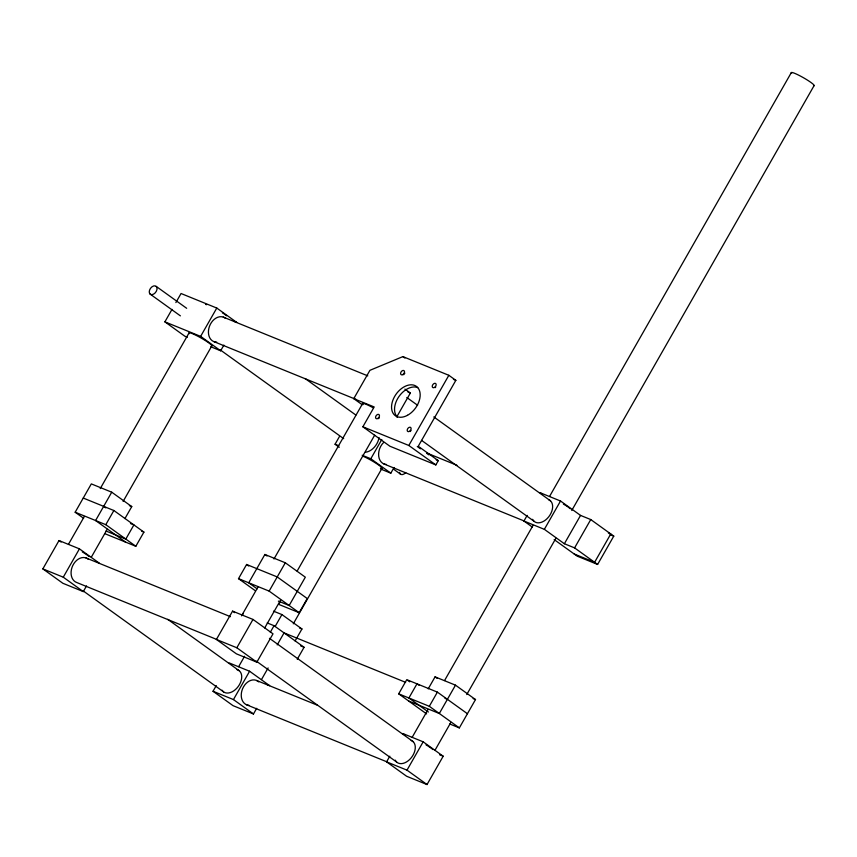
<?xml version="1.0" encoding="UTF-8"?>
<svg xmlns="http://www.w3.org/2000/svg" width="857" height="857" viewBox="0 0 857 857"><rect width="100%" height="100%" fill="white"/><g stroke="black" fill="none" stroke-linecap="round" stroke-linejoin="round"><path stroke-width="1.29" d="M187.372 337.251L184.908 336.244L164.887 321.846L172 309.377M175.878 302.585L181.052 293.512L216.789 308.049L236.8 322.446L234.336 321.439M86.525 585.92L83.29 591.587L62.872 583.285L42.85 568.887L59.004 540.553L79.433 548.855L99.444 563.253M83.6 518.281L75.17 512.218L91.324 483.894L111.742 492.197L131.764 506.594L124.929 518.581M68.453 544.324L84.35 516.46M100.248 488.586L188.99 332.998M42.85 568.887L63.268 577.189L79.433 548.855M111.742 492.197L95.588 520.531L125.615 542.127M164.887 321.846L200.624 336.373L216.789 308.049M75.17 512.218L105.797 524.677L113.874 510.515L143.912 532.111L135.824 546.273L105.197 533.815M91.335 557.168L107.221 529.294M123.119 501.431L211.861 345.842M210.79 346.764L220.645 350.77L223.881 345.114M255.375 590.773L238.514 578.646L246.602 564.484L277.229 576.943L307.256 598.54L299.179 612.701L278.761 604.399L280.003 602.225M216.403 639.461L232.568 611.137L252.986 619.44L273.008 633.837L256.843 662.161L236.425 653.859L216.403 639.461L236.832 647.763L256.843 662.161M278.354 601.111L289.163 605.503L305.328 577.179L285.306 562.781L264.888 554.468L248.723 582.803L257.154 588.866M353.759 398.655L369.924 370.32L402.897 356.608L448.843 375.302L455.849 380.337L418.248 446.261L438.27 460.659L435.838 464.912L389.903 446.229L362.875 426.786L374.188 406.957L353.759 398.655L362.19 404.718M339.286 447.258L335.066 444.226L339.597 436.299M241.535 615.862L258.086 586.841M273.983 558.968L362.725 403.39M242.167 615.422L243.409 613.237M236.832 647.763L252.986 619.44M238.514 578.646L269.141 591.105L285.306 562.781M256.693 708.3L253.468 713.967L233.05 705.665L213.029 691.267L216.253 685.6M238.632 666.703L244.588 656.258M264.706 627.945L280.603 600.071M297.154 571.051L374.648 435.206M270.309 632.23L274.047 625.696L304.074 647.292L297.24 659.279M213.029 691.267L233.447 699.569L249.601 671.245L269.623 685.643L267.223 684.657M275.086 626.563L281.921 614.576L301.943 628.974L295.108 640.961M362.179 455.249L370.802 458.763L381.793 439.491M396.791 416.823L410.364 393.02L404.943 389.121M277.218 644.882L284.053 632.894L405.607 682.333M261.503 679.547L268.123 667.935M293.298 623.81L382.04 468.233M380.969 469.154L390.824 473.16L394.049 467.493M362.875 426.786L408.81 445.469L448.843 375.302M426.604 713.913L398.687 693.838L406.764 679.676L437.391 692.124L467.419 713.72M404.847 735.038L402.747 733.517L423.165 741.819L443.187 756.217L427.022 784.551L406.604 776.249L386.582 761.852L389.817 756.185M428.221 688.846L435.067 676.859L455.485 685.161L475.506 699.558L459.341 727.893L449.732 723.983M532.368 527.098L523.938 521.035L527.173 515.368M398.687 693.838L429.314 706.297L437.391 692.124M412.185 737.288L428.039 709.5M444.547 680.565L533.033 525.427M549.541 496.471L791.279 72.674M386.582 761.852L407 770.154L423.165 741.819M455.485 685.161L439.32 713.495L408.693 701.037M523.938 521.035L544.356 529.337L560.521 501.013L580.543 515.411L590.752 519.556L613.773 536.118L597.608 564.452L577.189 556.15L554.168 539.589M435.067 750.132L450.911 722.344M466.754 694.556L555.904 538.26M571.758 510.483L814.15 85.518M544.356 529.337L564.377 543.734L580.543 515.411M564.377 543.734L574.586 547.891L590.752 519.556M453.428 379.351L455.849 380.337M407.964 392.045L410.364 393.02M223.281 317.101L367.782 375.859M214.143 341.718L356.169 399.48M560.521 501.013L540.103 492.711L542.202 494.221M427.289 453.224L456.92 465.276M436.224 459.834L438.27 460.659M608.363 532.979L610.773 533.954L594.608 562.288L574.19 553.986M610.173 534.65L613.773 536.118M383.84 463.926L524.634 521.174M335.066 444.226L338.761 445.736M129.364 505.619L131.764 506.594M83.247 498.056L113.874 510.515M130.489 523.531L133.896 524.913L125.818 539.074L106 531.019M141.641 531.19L143.912 532.111M273.512 611.159L281.921 614.576M299.543 627.999L301.943 628.974M473.096 698.584L475.506 699.558M267.234 622.932L274.047 625.696M444.997 698.348L447.397 699.323M85.925 557.907L230.426 616.665M300.668 645.91L304.074 647.292M217.582 639.793L76.787 582.535A13.134 9.738 -67.9 0 1 72.813 565.481A13.134 9.738 -67.9 0 1 88.164 559.15M229.183 662.932L249.601 671.245M439.577 754.749L443.187 756.217M256.586 680.479L317.101 705.086M246.484 704.733L387.278 761.991M402.897 356.608L404.9 358.055M406.807 397.509L417.605 405.275M433.813 416.93L550.483 500.831M574.586 547.891L597.608 564.452M421.633 440.423L533.975 521.217M417.284 446.529L420.455 448.8M426.775 453.353L428.875 454.863M408.81 445.469L435.838 464.912M305.081 378.526L355.848 415.045M156.285 286.452A4.928 3.257 -54.3 0 1 153.607 294.122A4.928 3.257 -54.3 0 1 149.568 290.127A4.928 3.257 -54.3 0 1 156.285 286.452L186.665 308.295M150.018 294.015L180.388 315.858M393.845 469.368L400.273 473.996M220.538 350.095L343.678 438.655M200.624 336.373L220.645 350.77M370.802 458.763L390.824 473.16M264.888 554.468L266.998 555.989M435.067 676.859L437.166 678.369M418.977 685.257L416.973 683.822L408.896 697.984L428.382 712.006M246.602 564.484L248.701 566.006M407.761 680.394L409.764 681.829M269.141 591.105L299.179 612.701M429.314 706.297L459.341 727.893M103.665 506.358L105.775 507.88M232.568 611.137L234.679 612.648M269.452 638.315L413.128 741.648M105.797 524.677L135.824 546.273M256.189 661.036L396.62 762.023M407 770.154L427.022 784.551M59.004 540.553L61.115 542.063M167.726 619.332L239.017 670.613M83.183 590.902L223.613 691.899M63.268 577.189L83.29 591.587M233.447 699.569L253.468 713.967M426.036 744.862A13.134 1.553 29.7 0 1 427.9 746.019M428.779 746.586A13.134 1.553 29.7 0 1 432.924 749.564M411.199 740.448A13.134 8.677 -54.3 0 1 411.231 757.802A13.134 8.677 -54.3 0 1 395.259 760.138M82.293 551.897A13.134 1.553 29.7 0 1 84.168 553.054M85.047 553.622A13.134 1.553 29.7 0 1 89.192 556.6M236.939 669.649A13.134 8.677 -54.3 0 1 238.321 686.371A13.134 8.677 -54.3 0 1 222.059 690.206M248.98 705.3A13.134 9.738 -67.9 0 1 242.563 688.803A13.134 9.738 -67.9 0 1 258.728 681.872M363.218 404.579A13.134 1.553 29.7 0 1 373.031 407.696M189.343 333.673A13.134 1.553 29.7 0 1 200.538 337.701A13.134 1.553 29.7 0 1 211.443 346.067M362.597 456.053A13.134 1.553 29.7 0 1 377.658 464.344A13.134 1.553 29.7 0 1 380.454 468.233M548.555 499.642A13.134 8.677 -54.3 0 1 548.587 516.996A13.134 8.677 -54.3 0 1 532.615 519.321M386.336 464.494A13.134 9.738 -67.9 0 1 378.698 456.16A13.134 9.738 -67.9 0 1 383.647 442.437M205.562 304.449A13.134 1.553 29.7 0 1 206.741 304.674M222.402 312.816A13.134 1.553 29.7 0 1 224.031 313.898M224.748 314.412A13.134 1.553 29.7 0 1 226.548 315.794M216.692 342.125A13.134 9.738 -67.9 0 1 209.494 326.249A13.134 9.738 -67.9 0 1 225.52 318.333M378.998 437.52A13.134 8.677 -54.3 0 1 365.5 452.217M563.392 504.055A13.134 1.553 29.7 0 1 565.256 505.212M566.134 505.78A13.134 1.553 29.7 0 1 567.763 506.862M568.491 507.376A13.134 1.553 29.7 0 1 570.28 508.758M405.736 472.518A4.928 3.257 -54.3 0 1 399.533 472.336M397.369 417.07A18.061 11.934 -54.3 0 1 398.88 396.641A18.061 11.934 -54.3 0 1 417.745 387.621M403.776 374.723A2.464 1.628 -54.3 0 1 404.868 373.181M435.41 387.632A2.464 1.628 -54.3 0 1 435.677 387.064M410.364 431.542A2.464 1.628 -54.3 0 1 410.996 430.439M378.719 418.677A2.464 1.628 -54.3 0 1 379.34 417.573M791.632 73.338A13.134 1.553 29.7 0 1 802.827 77.376A13.134 1.553 29.7 0 1 813.732 85.743M407.514 415.291A18.061 11.934 -54.3 0 0 417.348 387.171A18.061 11.934 -54.3 0 0 392.71 400.669A18.061 11.934 -54.3 0 0 407.514 415.291M402.747 374.616A2.464 1.628 -54.3 0 0 404.14 370.781A2.464 1.628 -54.3 0 0 400.776 372.559A2.464 1.628 -54.3 0 0 402.747 374.616M434.435 387.46A2.464 1.628 -54.3 0 0 435.774 383.636A2.464 1.628 -54.3 0 0 432.41 385.468A2.464 1.628 -54.3 0 0 434.435 387.46M409.378 431.382A2.464 1.628 -54.3 0 0 410.728 427.547A2.464 1.628 -54.3 0 0 407.364 429.378A2.464 1.628 -54.3 0 0 409.378 431.382M377.733 418.505A2.464 1.628 -54.3 0 0 379.073 414.67A2.464 1.628 -54.3 0 0 375.72 416.513A2.464 1.628 -54.3 0 0 377.733 418.505"/></g></svg>
